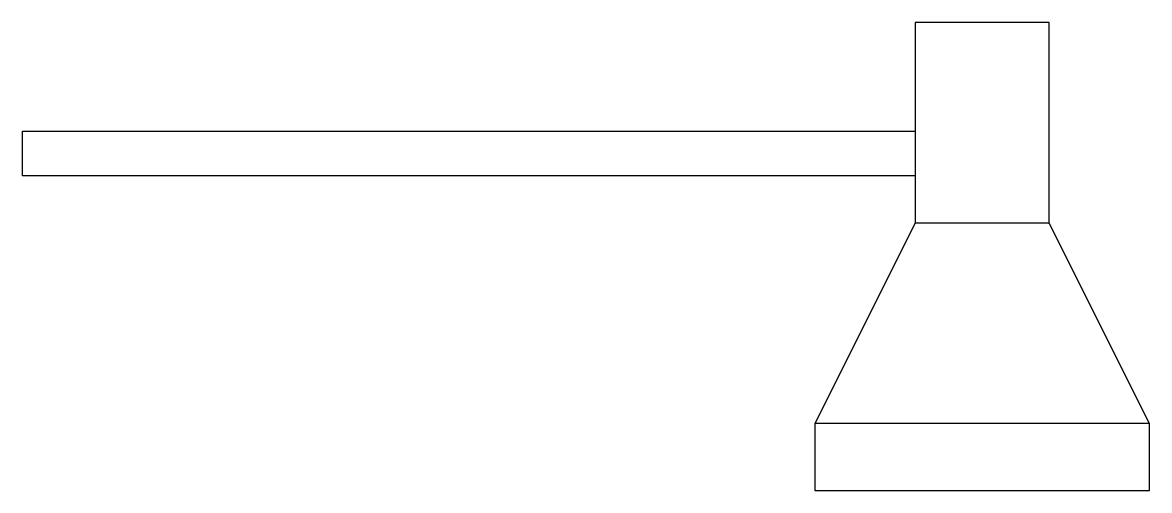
# Model space of a CAD drawing. Header units: centimetres. Extents: x 0 to 50.5, y 194.9 to 215.9.
import ezdxf

# ---------------------------------------------------------------- set-up
doc = ezdxf.new("R2010")
doc.units = ezdxf.units.CM

msp = doc.modelspace()

# ---------------------------------------------------------------- linework, layer by layer
for p, q in [((46, 206.876), (40, 206.876)), ((50.5, 197.876), (35.5, 197.876))]:
    msp.add_line(p, q)
msp.add_lwpolyline([(50.5, 197.876), (46, 206.876), (46, 215.876), (40, 215.876), (40, 206.876), (35.5, 197.876), (35.5, 194.876), (50.5, 194.876)], close=True)
msp.add_lwpolyline([(40, 209), (0, 209), (0, 211), (40, 211)])

doc.saveas('drawing.dxf')
